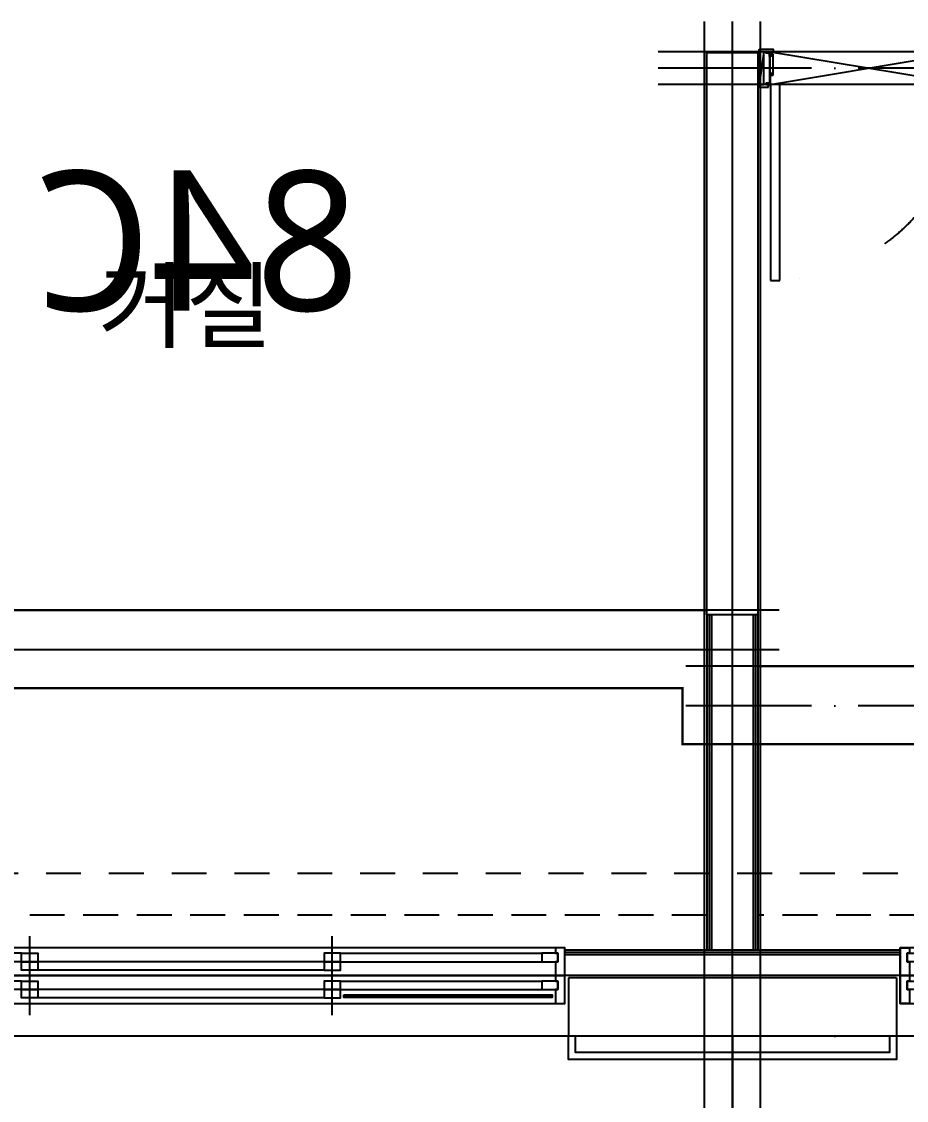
# Model space of a CAD drawing. Header units: millimetres. Extents: x 7086022 to 7120578, y 229555 to 276126.
# Drawn here: x 7096518 to 7100321, y 239849 to 244485 of the extents above; entities that cross this region are included whole.
import ezdxf
from ezdxf.enums import TextEntityAlignment as Align
from ezdxf.xclip import XClip

# ---------------------------------------------------------------- set-up
doc = ezdxf.new("R2010")
doc.units = ezdxf.units.MM
doc.header["$LTSCALE"] = 100
doc.header["$XCLIPFRAME"] = 2
for name, pattern in [('CEN', [62, 60, -1, 0, -1]), ('ST-DASH', [2.7, 1.5, -1.2]), ('U-84C-EX$0$CEN', [62, 60, -1, 0, -1]), ('U-84C-EX$0$DASHDOTX2', [2, 1, -0.5, 0, -0.5]), ('U-84C-EX$0$HID', [2.3, 1.5, -0.8])]:
    doc.linetypes.add(name, pattern=pattern)
doc.layers.get('Defpoints').update_dxf_attribs({"color": 149})
for name, color, linetype in [('BP', 7, 'Continuous'), ('CEN', 1, 'CEN'), ('TEXT', 2, 'Continuous'), ('U-84C-EX$0$A-커텐박스', 11, 'U-84C-EX$0$HID'), ('U-84C-EX$0$C-DOOR', 1, 'Continuous'), ('U-84C-EX$0$CEN', 1, 'U-84C-EX$0$CEN'), ('U-84C-EX$0$COL', 2, 'Continuous'), ('U-84C-EX$0$DOR', 4, 'Continuous'), ('U-84C-EX$0$FIN', 5, 'Continuous'), ('U-84C-EX$0$INSUL_line', 8, 'Continuous'), ('U-84C-EX$0$WIN', 4, 'Continuous'), ('U-84C-EX$0$발코니 입면선', 4, 'Continuous'), ('U-84C-EX$0$확장전', 4, 'U-84C-EX$0$HID'), ('결로방지', 4, 'ST-DASH'), ('기단부-석재', 6, 'Continuous')]:
    doc.layers.add(name, color=color, linetype=linetype)
doc.layers.add('U-84C-EX$0$MC', color=152, linetype='Continuous', plot=False)
doc.styles.add('U-84C-EX$0$맑은고딕', font='')
doc.styles.add('맑은 고딕', font='')
doc.styles.get('U-84C-EX$0$맑은고딕').set_extended_font_data('Malgun Gothic')
doc.styles.get('맑은 고딕').set_extended_font_data('Malgun Gothic')

# ---------------------------------------------------------------- blocks, each defined once
blk = doc.blocks.new('U-84C-EX$0$WIN_2_1800')
at = {"layer": 'U-84C-EX$0$WIN'}
blk.add_line((0, -290), (0, 50), dxfattribs=at)
at = {"layer": 'U-84C-EX$0$WIN', "color": 5, "linetype": 'Continuous'}
for p, q in [((35, -24), (800, -24)), ((-800, -60), (-35, -60)), ((35, -60), (800, -60)), ((-800, -96), (-35, -96)), ((-800, -180), (-35, -180)), ((35, -144), (800, -144)), ((35, -180), (800, -180)), ((-800, -216), (-35, -216))]:
    blk.add_line(p, q, dxfattribs=at)
at = {"layer": 'U-84C-EX$0$WIN'}
for points in [[(-860, -96), (-870, -96), (-870, -60), (-860, -60), (-860, 0), (-900, 0), (-900, -120), (-860, -120)], [(-900, 0), (900, 0), (900, -120), (-900, -120)], [(860, -24), (870, -24), (870, -60), (860, -60), (860, -120), (900, -120), (900, 0), (860, 0)], [(-35, -60), (35, -60), (35, -24), (-35, -24)], [(870, -24), (800, -24), (800, -60), (870, -60)], [(-870, -96), (-800, -96), (-800, -60), (-870, -60)], [(-35, -96), (35, -96), (35, -60), (-35, -60)], [(-860, -216), (-870, -216), (-870, -180), (-860, -180), (-860, -120), (-900, -120), (-900, -240), (-860, -240)], [(-900, -120), (900, -120), (900, -240), (-900, -240)], [(860, -144), (870, -144), (870, -180), (860, -180), (860, -240), (900, -240), (900, -120), (860, -120)], [(-870, -216), (-800, -216), (-800, -180), (-870, -180)], [(-35, -180), (35, -180), (35, -144), (-35, -144)], [(-35, -216), (35, -216), (35, -180), (-35, -180)], [(870, -144), (800, -144), (800, -180), (870, -180)]]:
    blk.add_lwpolyline(points, close=True, dxfattribs=at)
blk = doc.blocks.new('U-84C-EX$0$A$C42d6a0a8')
at = {"layer": 'U-84C-EX$0$C-DOOR'}
for p, q in [((0, 49), (-140, 891)), ((-140, 891), (-140, 49)), ((-140, 49), (0, 891)), ((0, 891), (0, 49))]:
    blk.add_line(p, q, dxfattribs=at)
at = {"layer": 'U-84C-EX$0$C-DOOR', "linetype": 'U-84C-EX$0$DASHDOTX2', "ltscale": 8}
blk.add_arc((-139.3, 47.3), 843.7, 90.0468, 177.1656, dxfattribs=at)
at = {"layer": 'U-84C-EX$0$DOR'}
for p, q in [((-152, 940), (-152, 900)), ((-145, 940), (-152, 940)), ((-145, 935), (-145, 940)), ((-140, 935), (-145, 935)), ((-140, 900), (-140, 935)), ((-152, 900), (-140, 900)), ((-140, 912), (-140, 920)), ((-140, 920), (0, 920)), ((-135, 912), (-140, 912)), ((-135, 911), (-140, 911)), ((-140, 911), (-140, 891)), ((-140, 891), (-90, 891)), ((-135, 896), (-135, 912)), ((-135, 896), (-135, 911)), ((-5, 896), (-135, 896)), ((-90, 896), (-135, 896)), ((-89, 890), (-100, 890)), ((-100, 890), (-100, 880)), ((-90, 891), (-90, 896)), ((-21, 895), (-89, 895)), ((-89, 895), (-89, 890)), ((-21, 890), (-21, 895)), ((-10, 890), (-21, 890)), ((-10, 880), (-10, 890)), ((0, 912), (-5, 912)), ((-5, 912), (-5, 896)), ((0, 920), (0, 912)), ((-100, 880), (-10, 880)), ((-982, 49), (-982, 89)), ((-982, 89), (-140, 89)), ((-140, 49), (-982, 49)), ((-140, 89), (-140, 49)), ((-140, 49), (-90, 49)), ((-140, 29), (-140, 49)), ((-100, 50), (-100, 60)), ((-100, 60), (-10, 60)), ((-89, 50), (-100, 50)), ((-90, 49), (-90, 44)), ((-89, 45), (-89, 50)), ((-10, 50), (-21, 50)), ((-21, 50), (-21, 45)), ((-10, 60), (-10, 50)), ((-152, 0), (-152, 40)), ((-152, 40), (-140, 40)), ((-145, 0), (-152, 0)), ((-140, 5), (-145, 5)), ((-145, 5), (-145, 0)), ((-140, 40), (-140, 5)), ((-135, 29), (-140, 29)), ((-135, 28), (-140, 28)), ((-140, 28), (-140, 20)), ((-140, 20), (0, 20)), ((-5, 44), (-135, 44)), ((-135, 44), (-135, 28)), ((-90, 44), (-135, 44)), ((-135, 44), (-135, 29)), ((-21, 45), (-89, 45)), ((-5, 28), (-5, 44)), ((0, 28), (-5, 28)), ((0, 20), (0, 28))]:
    blk.add_line(p, q, dxfattribs=at)
at = {"layer": 'U-84C-EX$0$DOR', "color": 8}
for p, q in [((-140, 0), (-140, 20)), ((-140, 20), (0, 20)), ((0, 20), (-140, 0)), ((0, 0), (-140, 0)), ((0, 20), (0, 0))]:
    blk.add_line(p, q, dxfattribs=at)
at = {"layer": 'U-84C-EX$0$DOR'}
for points in [[(12, 940), (12, 880), (0, 880), (0, 935), (5, 935), (5, 940)], [(0, 891), (-20, 891), (-20, 896), (-5, 896), (-5, 911), (0, 911)], [(0, 49), (-20, 49), (-20, 44), (-5, 44), (-5, 29), (0, 29)], [(12, 0), (12, 60), (0, 60), (0, 5), (5, 5), (5, 0)]]:
    blk.add_lwpolyline(points, close=True, dxfattribs=at)
blk = doc.blocks.new('U-84C-EX$0$A$C16fea984')
at = {"layer": 'U-84C-EX$0$WIN'}
for p, q in [((1000, -50), (1000, 290)), ((2300, -50), (2300, 290))]:
    blk.add_line(p, q, dxfattribs=at)
at = {"layer": 'U-84C-EX$0$WIN', "color": 5, "linetype": 'Continuous'}
for p, q in [((965, 216), (100, 216)), ((2335, 216), (3200, 216)), ((965, 180), (100, 180)), ((1035, 180), (2265, 180)), ((1035, 144), (2265, 144)), ((2335, 180), (3200, 180)), ((965, 96), (100, 96)), ((2335, 96), (3200, 96)), ((965, 60), (100, 60)), ((1035, 60), (2265, 60)), ((2335, 60), (3200, 60)), ((1035, 24), (2265, 24))]:
    blk.add_line(p, q, dxfattribs=at)
at = {"layer": 'U-84C-EX$0$WIN'}
for points in [[(0, 240), (3300, 240), (3300, 120), (0, 120)], [(40, 216), (30, 216), (30, 180), (40, 180), (40, 120), (0, 120), (0, 240), (40, 240)], [(3260, 216), (3270, 216), (3270, 180), (3260, 180), (3260, 120), (3300, 120), (3300, 240), (3260, 240)], [(30, 216), (100, 216), (100, 180), (30, 180)], [(1035, 180), (965, 180), (965, 216), (1035, 216)], [(2265, 180), (2335, 180), (2335, 216), (2265, 216)], [(3270, 216), (3200, 216), (3200, 180), (3270, 180)], [(1035, 144), (965, 144), (965, 180), (1035, 180)], [(2265, 144), (2335, 144), (2335, 180), (2265, 180)], [(0, 120), (3300, 120), (3300, 0), (0, 0)], [(40, 96), (30, 96), (30, 60), (40, 60), (40, 0), (0, 0), (0, 120), (40, 120)], [(30, 96), (100, 96), (100, 60), (30, 60)], [(1035, 60), (965, 60), (965, 96), (1035, 96)], [(2265, 60), (2335, 60), (2335, 96), (2265, 96)], [(3270, 96), (3200, 96), (3200, 60), (3270, 60)], [(3260, 96), (3270, 96), (3270, 60), (3260, 60), (3260, 0), (3300, 0), (3300, 120), (3260, 120)], [(1035, 24), (965, 24), (965, 60), (1035, 60)], [(2265, 24), (2335, 24), (2335, 60), (2265, 60)]]:
    blk.add_lwpolyline(points, close=True, dxfattribs=at)
blk = doc.blocks.new('*U177')
at = {"layer": 'U-84C-EX$0$WIN'}
blk.add_line((15, 8), (910, 8), dxfattribs=at)
at = {"layer": 'U-84C-EX$0$WIN', "color": 8}
blk.add_lwpolyline([(15, 13.4), (910, 13.4), (910, 2.6), (15, 2.6)], close=True, dxfattribs=at)
blk = doc.blocks.new('U-84C-EX')
at = {"layer": 'U-84C-EX$0$A-커텐박스'}
for p, q in [((3270, -6750), (6285, -6750)), ((6505, -6750), (11025, -6750))]:
    blk.add_line(p, q, dxfattribs=at)
at = {"layer": 'U-84C-EX$0$CEN'}
for p, q in [((6395, -7770), (6395, -2910)), ((-145, -3110), (6715, -3110)), ((6195, -5610), (17025, -5610)), ((-145, -5850), (6595, -5850)), ((-145, -7270), (17025, -7270))]:
    blk.add_line(p, q, dxfattribs=at)
at = {"layer": 'U-84C-EX$0$COL'}
for p, q in [((6285, -5460), (6285, -3045)), ((6285, -3045), (6505, -3045)), ((6505, -5460), (6505, -3045)), ((6285, -5460), (6505, -5460)), ((5690, -7020), (7100, -7020)), ((5690, -7020), (5690, -7270)), ((7100, -7020), (7100, -7270)), ((5690, -7270), (7100, -7270))]:
    blk.add_line(p, q, dxfattribs=at)
at = {"layer": 'U-84C-EX$0$FIN'}
for p, q in [((5675, -6900), (7115, -6900)), ((5675, -6910), (7115, -6910))]:
    blk.add_line(p, q, dxfattribs=at)
for points in [[(6285, -6900), (6285, -5460)], [(6295, -6900), (6295, -5460)], [(6305, -6900), (6305, -5460)], [(6485, -5460), (6485, -6900)], [(6495, -5460), (6495, -6900)], [(6505, -5460), (6505, -6900)]]:
    blk.add_lwpolyline(points, dxfattribs=at)
at = {"layer": 'U-84C-EX$0$INSUL_line'}
for p, q in [((5675, -6920), (7115, -6920)), ((5675, -7010), (7115, -7010))]:
    blk.add_line(p, q, dxfattribs=at)
at = {"layer": 'U-84C-EX$0$MC'}
for p, q in [((6275, -7770), (6275, -2910)), ((6515, -7770), (6515, -2910)), ((1715, -3040), (6715, -3040)), ((-145, -3180), (6715, -3180)), ((6195, -5440), (17025, -5440)), ((-145, -5680), (6595, -5680))]:
    blk.add_line(p, q, dxfattribs=at)
at = {"layer": 'U-84C-EX$0$발코니 입면선'}
for p, q in [((3860, -7270), (5690, -7270)), ((7100, -7270), (10430, -7270))]:
    blk.add_line(p, q, dxfattribs=at)
at = {"layer": 'U-84C-EX$0$확장전', "const_width": 10}
for points in [[(11025, -5440), (6505, -5440)], [(6285, -5680), (125, -5680)], [(11025, -5775), (6610, -5775), (6610, -6015), (125, -6015)]]:
    blk.add_lwpolyline(points, dxfattribs=at)
blk.add_blockref('U-84C-EX$0$A$C16fea984', (7115, -7130))
at = {"xscale": -1}
blk.add_blockref('*U177', (8080, -7106), dxfattribs=at)
at = {"layer": 'U-84C-EX$0$DOR', "rotation": 90}
blk.add_blockref('U-84C-EX$0$A$C42d6a0a8', (6280, -3040), dxfattribs=at)
at = {"layer": 'U-84C-EX$0$WIN'}
blk.add_blockref('U-84C-EX$0$WIN_2_1800', (4775, -6890), dxfattribs=at)
at = {"layer": 'Defpoints', "style": 'U-84C-EX$0$맑은고딕'}
blk.add_text('84C', height=600, dxfattribs=at).set_placement((8693, -3851.9), align=Align.MIDDLE_CENTER)
blk = doc.blocks.new('DIM-302-TF')
at = {"layer": 'CEN'}
blk.add_line((13900, -36350), (13900, -39320), dxfattribs=at)
blk = doc.blocks.new('302 NAME')
at = {"layer": 'TEXT', "linetype": 'Continuous', "style": '맑은 고딕'}
blk.add_text('거실', height=300, dxfattribs=at).set_placement((7097222, 243263.9), align=Align.MIDDLE_CENTER)
blk = doc.blocks.new('A$C9892afa6')
at = {"layer": 'TEXT'}
blk.add_blockref('302 NAME', (-7090708.1, -240124.9), dxfattribs=at)
blk = doc.blocks.new('기단부-302-TF')
at = {"layer": '기단부-석재'}
for points in [[(-2365, -15280), (-2365, -15380), (-3775, -15380), (-3775, -15280)], [(-2395, -15280), (-2395, -15350), (-3745, -15350), (-3745, -15280)]]:
    blk.add_lwpolyline(points, dxfattribs=at)

msp = doc.modelspace()

# ---------------------------------------------------------------- block references
at = {"layer": 'BP'}
ref = msp.add_blockref('U-84C-EX', (7105968.1, 247394.9), dxfattribs=dict(at, xscale=-1))
XClip(ref).set_block_clipping_path([(17025, -7770.1978698203), (17025, 3020.0000000003), (4145.7978996243, 3020.0000000003), (4145.7978996253, 325.0000000014), (-145.0000000028, 325.0000000014), (-145.0000000028, -7770.1978698203)])

# ---------------------------------------------------------------- next in the draw order: linework, layer by layer
at = {"layer": '결로방지'}
msp.add_lwpolyline([(7094943.1, 242274.9), (7095273.1, 242274.9), (7095273.1, 240824.9), (7105538.1, 240824.9), (7105538.1, 244114.9), (7105988, 244114.9)], dxfattribs=at)

# ---------------------------------------------------------------- next in the draw order: block references
at = {"layer": 'BP'}
msp.add_blockref('A$C9892afa6', (7090708.1, 240124.9), dxfattribs=at)
at = {"layer": 'CEN'}
msp.add_blockref('DIM-302-TF', (7085673.1, 276474.9), dxfattribs=at)
at = {"layer": '기단부-석재'}
msp.add_blockref('기단부-302-TF', (7102643.1, 255404.9), dxfattribs=at)

doc.saveas('drawing.dxf')
